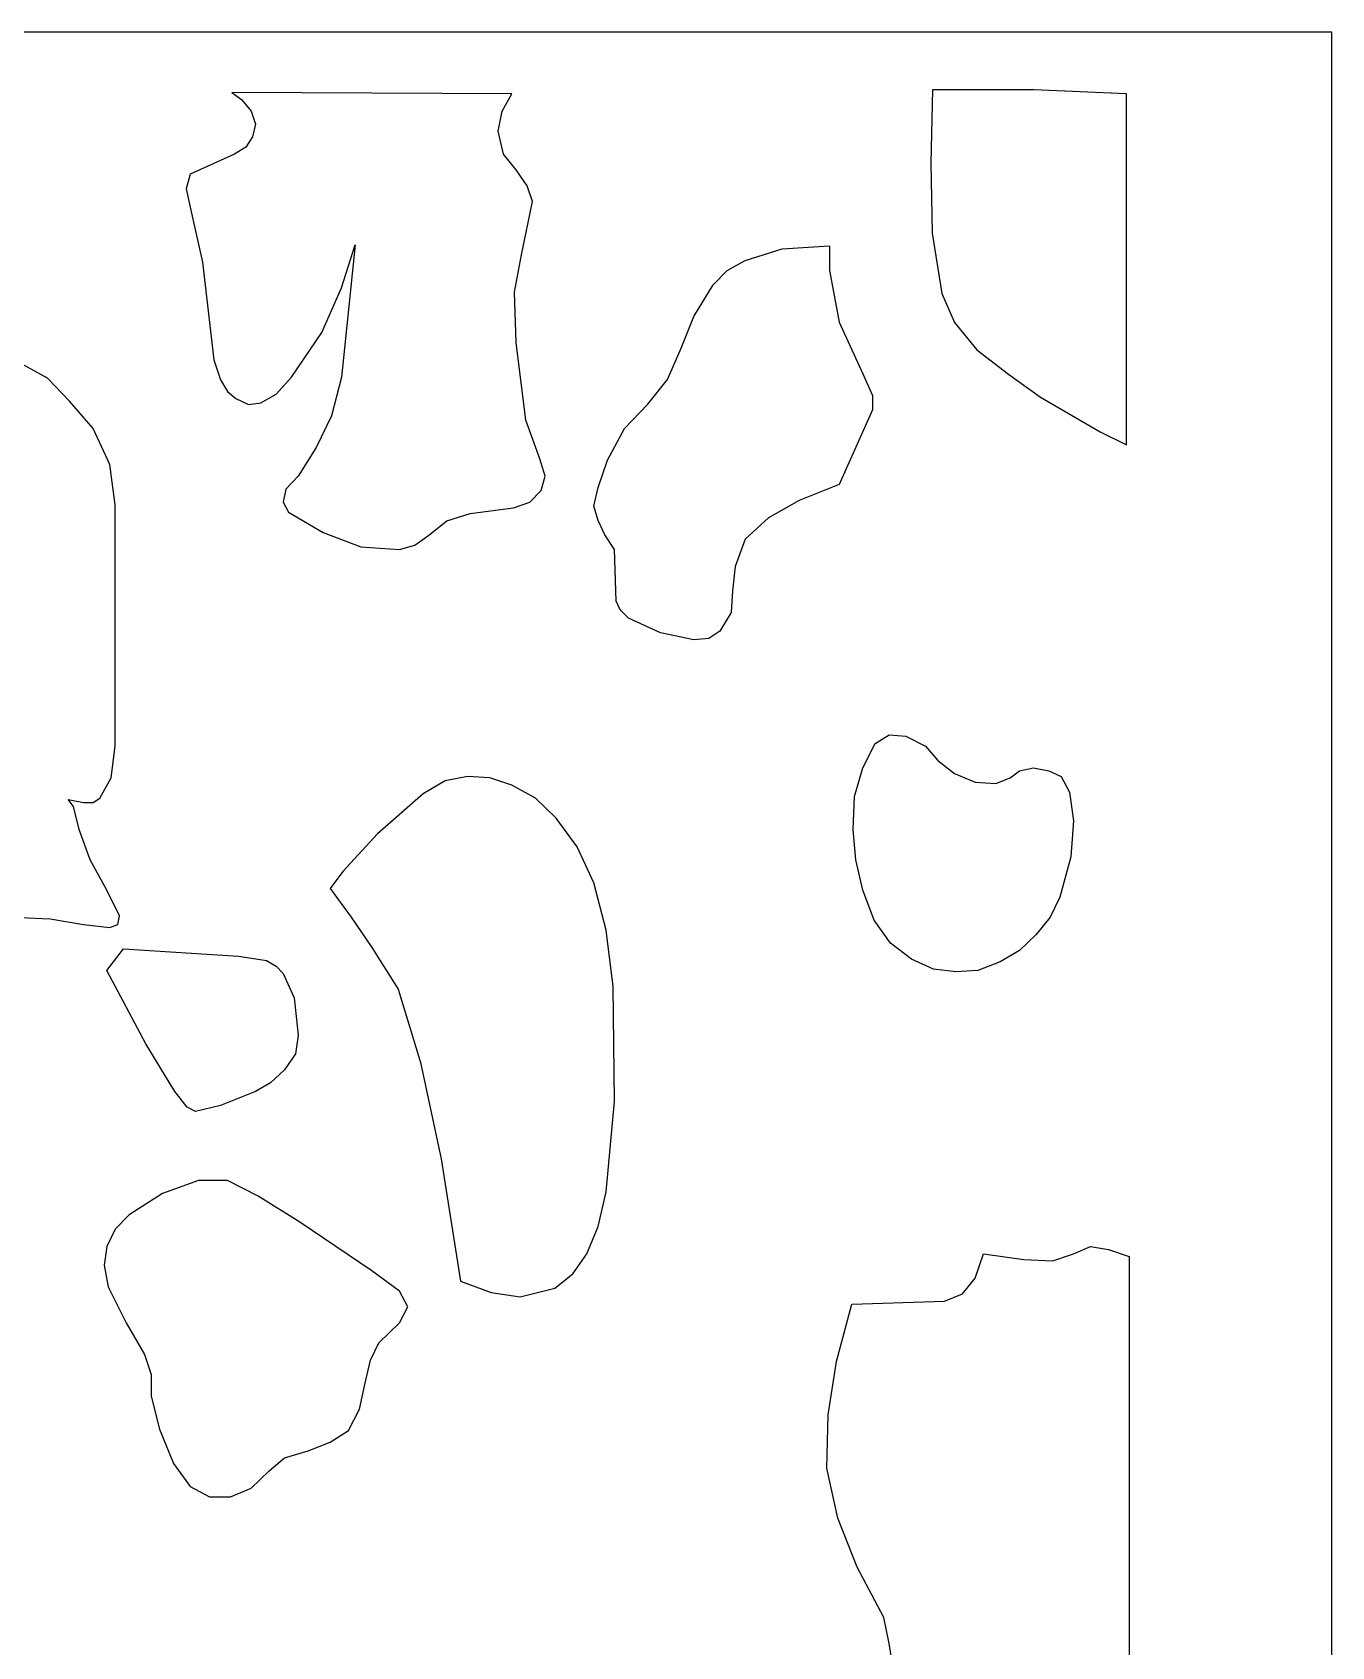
# Model space of a CAD drawing. Header units: centimetres. Extents: x -1.43 to 1.43, y -4.33 to 4.33.
# Drawn here: x 0.444 to 1.428, y 3.109 to 4.331 of the extents above; entities that cross this region are included whole.
import ezdxf

# ---------------------------------------------------------------- set-up
doc = ezdxf.new("R2010")
doc.units = ezdxf.units.CM
doc.header["$MEASUREMENT"] = 0
doc.layers.add('Layer 1', color=7, linetype='Continuous')

msp = doc.modelspace()

# ---------------------------------------------------------------- linework, layer by layer
at = {"layer": 'Layer 1', "color": 142}
for points, knots in [([(1.42781, -4.33099), (1.42781, -4.33099), (-1.42782, -4.33143), (-1.42782, -4.33143), (-1.42782, -4.33143), (-1.42782, -4.33143), (-1.42782, 4.33143), (-1.42782, 4.33143), (-1.42782, 4.33143), (-1.42782, 4.33143), (1.42781, 4.33143), (1.42781, 4.33143), (1.42781, 4.33143), (1.42781, 4.33143), (1.42781, -4.33099), (1.42781, -4.33099)], [0, 0, 0, 0, 0.2, 0.2, 0.2, 0.2, 0.4, 0.4, 0.4, 0.4, 0.6, 0.6, 0.6, 0.6, 1, 1, 1, 1]), ([(0.64505, 3.99512), (0.64505, 3.99512), (0.65869, 4.01695), (0.65869, 4.01695), (0.65869, 4.01695), (0.65869, 4.01695), (0.67027, 4.04092), (0.67027, 4.04092), (0.67027, 4.04092), (0.67027, 4.04092), (0.67773, 4.0703), (0.67773, 4.0703), (0.67773, 4.0703), (0.67773, 4.0703), (0.6882, 4.17051), (0.6882, 4.17051), (0.6882, 4.17051), (0.6882, 4.17051), (0.67773, 4.13784), (0.67773, 4.13784), (0.67773, 4.13784), (0.67773, 4.13784), (0.66298, 4.10403), (0.66298, 4.10403), (0.66298, 4.10403), (0.66298, 4.10403), (0.63981, 4.0703), (0.63981, 4.0703), (0.63981, 4.0703), (0.63981, 4.0703), (0.62823, 4.05725), (0.62823, 4.05725), (0.62823, 4.05725), (0.62823, 4.05725), (0.61665, 4.05068), (0.61665, 4.05068), (0.61665, 4.05068), (0.61665, 4.05068), (0.60729, 4.04962), (0.60729, 4.04962), (0.60729, 4.04962), (0.60729, 4.04962), (0.59777, 4.05397), (0.59777, 4.05397), (0.59777, 4.05397), (0.59777, 4.05397), (0.59143, 4.05938), (0.59143, 4.05938), (0.59143, 4.05938), (0.59143, 4.05938), (0.58619, 4.06808), (0.58619, 4.06808), (0.58619, 4.06808), (0.58619, 4.06808), (0.58096, 4.08335), (0.58096, 4.08335), (0.58096, 4.08335), (0.58096, 4.08335), (0.57255, 4.15737), (0.57255, 4.15737), (0.57255, 4.15737), (0.57255, 4.15737), (0.56414, 4.19447), (0.56414, 4.19447), (0.56414, 4.19447), (0.56414, 4.19447), (0.56001, 4.21293), (0.56001, 4.21293), (0.56001, 4.21293), (0.56001, 4.21293), (0.56319, 4.22385), (0.56319, 4.22385), (0.56319, 4.22385), (0.56319, 4.22385), (0.59682, 4.23912), (0.59682, 4.23912), (0.59682, 4.23912), (0.59682, 4.23912), (0.60523, 4.24453), (0.60523, 4.24453), (0.60523, 4.24453), (0.60523, 4.24453), (0.61046, 4.25216), (0.61046, 4.25216), (0.61046, 4.25216), (0.61046, 4.25216), (0.61253, 4.26193), (0.61253, 4.26193), (0.61253, 4.26193), (0.61253, 4.26193), (0.60935, 4.27178), (0.60935, 4.27178), (0.60935, 4.27178), (0.60935, 4.27178), (0.60206, 4.28048), (0.60206, 4.28048), (0.60206, 4.28048), (0.60206, 4.28048), (0.5946, 4.28589), (0.5946, 4.28589), (0.5946, 4.28589), (0.5946, 4.28589), (0.80687, 4.28483), (0.80687, 4.28483), (0.80687, 4.28483), (0.80687, 4.28483), (0.79957, 4.27178), (0.79957, 4.27178), (0.79957, 4.27178), (0.79957, 4.27178), (0.7964, 4.25651), (0.7964, 4.25651), (0.7964, 4.25651), (0.7964, 4.25651), (0.80052, 4.23912), (0.80052, 4.23912), (0.80052, 4.23912), (0.80052, 4.23912), (0.81004, 4.22713), (0.81004, 4.22713), (0.81004, 4.22713), (0.81004, 4.22713), (0.81845, 4.21515), (0.81845, 4.21515), (0.81845, 4.21515), (0.81845, 4.21515), (0.82257, 4.20317), (0.82257, 4.20317), (0.82257, 4.20317), (0.82257, 4.20317), (0.81416, 4.16287), (0.81416, 4.16287), (0.81416, 4.16287), (0.81416, 4.16287), (0.80893, 4.13456), (0.80893, 4.13456), (0.80893, 4.13456), (0.80893, 4.13456), (0.81004, 4.09639), (0.81004, 4.09639), (0.81004, 4.09639), (0.81004, 4.09639), (0.81734, 4.03763), (0.81734, 4.03763), (0.81734, 4.03763), (0.81734, 4.03763), (0.82797, 4.00826), (0.82797, 4.00826), (0.82797, 4.00826), (0.82797, 4.00826), (0.83209, 3.99512), (0.83209, 3.99512), (0.83209, 3.99512), (0.83209, 3.99512), (0.82892, 3.98429), (0.82892, 3.98429), (0.82892, 3.98429), (0.82892, 3.98429), (0.82051, 3.97559), (0.82051, 3.97559), (0.82051, 3.97559), (0.82051, 3.97559), (0.80798, 3.97124), (0.80798, 3.97124), (0.80798, 3.97124), (0.80798, 3.97124), (0.7753, 3.96689), (0.7753, 3.96689), (0.7753, 3.96689), (0.7753, 3.96689), (0.75753, 3.96139), (0.75753, 3.96139), (0.75753, 3.96139), (0.75753, 3.96139), (0.74388, 3.95047), (0.74388, 3.95047), (0.74388, 3.95047), (0.74388, 3.95047), (0.73341, 3.94293), (0.73341, 3.94293), (0.73341, 3.94293), (0.73341, 3.94293), (0.72183, 3.93964), (0.72183, 3.93964), (0.72183, 3.93964), (0.72183, 3.93964), (0.69233, 3.94177), (0.69233, 3.94177), (0.69233, 3.94177), (0.69233, 3.94177), (0.66393, 3.95269), (0.66393, 3.95269), (0.66393, 3.95269), (0.66393, 3.95269), (0.63775, 3.96796), (0.63775, 3.96796), (0.63775, 3.96796), (0.63775, 3.96796), (0.63347, 3.97559), (0.63347, 3.97559), (0.63347, 3.97559), (0.63347, 3.97559), (0.63569, 3.98536), (0.63569, 3.98536), (0.63569, 3.98536), (0.63569, 3.98536), (0.64505, 3.99512), (0.64505, 3.99512)], [0, 0, 0, 0, 0.0188679, 0.0188679, 0.0188679, 0.0188679, 0.0377358, 0.0377358, 0.0377358, 0.0377358, 0.0566038, 0.0566038, 0.0566038, 0.0566038, 0.0754717, 0.0754717, 0.0754717, 0.0754717, 0.0943396, 0.0943396, 0.0943396, 0.0943396, 0.1132075, 0.1132075, 0.1132075, 0.1132075, 0.1320755, 0.1320755, 0.1320755, 0.1320755, 0.1509434, 0.1509434, 0.1509434, 0.1509434, 0.1698113, 0.1698113, 0.1698113, 0.1698113, 0.1886792, 0.1886792, 0.1886792, 0.1886792, 0.2075472, 0.2075472, 0.2075472, 0.2075472, 0.2264151, 0.2264151, 0.2264151, 0.2264151, 0.245283, 0.245283, 0.245283, 0.245283, 0.2641509, 0.2641509, 0.2641509, 0.2641509, 0.2830189, 0.2830189, 0.2830189, 0.2830189, 0.3018868, 0.3018868, 0.3018868, 0.3018868, 0.3207547, 0.3207547, 0.3207547, 0.3207547, 0.3396226, 0.3396226, 0.3396226, 0.3396226, 0.3584906, 0.3584906, 0.3584906, 0.3584906, 0.3773585, 0.3773585, 0.3773585, 0.3773585, 0.3962264, 0.3962264, 0.3962264, 0.3962264, 0.4150943, 0.4150943, 0.4150943, 0.4150943, 0.4339623, 0.4339623, 0.4339623, 0.4339623, 0.4528302, 0.4528302, 0.4528302, 0.4528302, 0.4716981, 0.4716981, 0.4716981, 0.4716981, 0.490566, 0.490566, 0.490566, 0.490566, 0.509434, 0.509434, 0.509434, 0.509434, 0.5283019, 0.5283019, 0.5283019, 0.5283019, 0.5471698, 0.5471698, 0.5471698, 0.5471698, 0.5660377, 0.5660377, 0.5660377, 0.5660377, 0.5849057, 0.5849057, 0.5849057, 0.5849057, 0.6037736, 0.6037736, 0.6037736, 0.6037736, 0.6226415, 0.6226415, 0.6226415, 0.6226415, 0.6415094, 0.6415094, 0.6415094, 0.6415094, 0.6603774, 0.6603774, 0.6603774, 0.6603774, 0.6792453, 0.6792453, 0.6792453, 0.6792453, 0.6981132, 0.6981132, 0.6981132, 0.6981132, 0.7169811, 0.7169811, 0.7169811, 0.7169811, 0.7358491, 0.7358491, 0.7358491, 0.7358491, 0.754717, 0.754717, 0.754717, 0.754717, 0.7735849, 0.7735849, 0.7735849, 0.7735849, 0.7924528, 0.7924528, 0.7924528, 0.7924528, 0.8113208, 0.8113208, 0.8113208, 0.8113208, 0.8301887, 0.8301887, 0.8301887, 0.8301887, 0.8490566, 0.8490566, 0.8490566, 0.8490566, 0.8679245, 0.8679245, 0.8679245, 0.8679245, 0.8867925, 0.8867925, 0.8867925, 0.8867925, 0.9056604, 0.9056604, 0.9056604, 0.9056604, 0.9245283, 0.9245283, 0.9245283, 0.9245283, 0.9433962, 0.9433962, 0.9433962, 0.9433962, 0.9622642, 0.9622642, 0.9622642, 0.9622642, 1, 1, 1, 1]), ([(1.27233, 4.28483), (1.27233, 4.28483), (1.27233, 4.01908), (1.27233, 4.01908), (1.27233, 4.01908), (1.27233, 4.01908), (1.25234, 4.02894), (1.25234, 4.02894), (1.25234, 4.02894), (1.25234, 4.02894), (1.20713, 4.05503), (1.20713, 4.05503), (1.20713, 4.05503), (1.20713, 4.05503), (1.18302, 4.07252), (1.18302, 4.07252), (1.18302, 4.07252), (1.18302, 4.07252), (1.1589, 4.09098), (1.1589, 4.09098), (1.1589, 4.09098), (1.1589, 4.09098), (1.14209, 4.11166), (1.14209, 4.11166), (1.14209, 4.11166), (1.14209, 4.11166), (1.13257, 4.13349), (1.13257, 4.13349), (1.13257, 4.13349), (1.13257, 4.13349), (1.12527, 4.1792), (1.12527, 4.1792), (1.12527, 4.1792), (1.12527, 4.1792), (1.12416, 4.23255), (1.12416, 4.23255), (1.12416, 4.23255), (1.12416, 4.23255), (1.12543, 4.28776), (1.12543, 4.28776), (1.12543, 4.28776), (1.12543, 4.28776), (1.20221, 4.28776), (1.20221, 4.28776), (1.20221, 4.28776), (1.20221, 4.28776), (1.27233, 4.28483), (1.27233, 4.28483)], [0, 0, 0, 0, 0.0769231, 0.0769231, 0.0769231, 0.0769231, 0.1538462, 0.1538462, 0.1538462, 0.1538462, 0.2307692, 0.2307692, 0.2307692, 0.2307692, 0.3076923, 0.3076923, 0.3076923, 0.3076923, 0.3846154, 0.3846154, 0.3846154, 0.3846154, 0.4615385, 0.4615385, 0.4615385, 0.4615385, 0.5384615, 0.5384615, 0.5384615, 0.5384615, 0.6153846, 0.6153846, 0.6153846, 0.6153846, 0.6923077, 0.6923077, 0.6923077, 0.6923077, 0.7692308, 0.7692308, 0.7692308, 0.7692308, 0.8461538, 0.8461538, 0.8461538, 0.8461538, 1, 1, 1, 1]), ([(0.9644, 3.87778), (0.9644, 3.87778), (0.97281, 3.89198), (0.97281, 3.89198), (0.97281, 3.89198), (0.97281, 3.89198), (0.97392, 3.90831), (0.97392, 3.90831), (0.97392, 3.90831), (0.97392, 3.90831), (0.97598, 3.92677), (0.97598, 3.92677), (0.97598, 3.92677), (0.97598, 3.92677), (0.98344, 3.94746), (0.98344, 3.94746), (0.98344, 3.94746), (0.98344, 3.94746), (1.00121, 3.96379), (1.00121, 3.96379), (1.00121, 3.96379), (1.00121, 3.96379), (1.02437, 3.97692), (1.02437, 3.97692), (1.02437, 3.97692), (1.02437, 3.97692), (1.05483, 3.98891), (1.05483, 3.98891), (1.05483, 3.98891), (1.05483, 3.98891), (1.08005, 4.04545), (1.08005, 4.04545), (1.08005, 4.04545), (1.08005, 4.04545), (1.08005, 4.05636), (1.08005, 4.05636), (1.08005, 4.05636), (1.08005, 4.05636), (1.07276, 4.07269), (1.07276, 4.07269), (1.07276, 4.07269), (1.07276, 4.07269), (1.05483, 4.11193), (1.05483, 4.11193), (1.05483, 4.11193), (1.05483, 4.11193), (1.04753, 4.15107), (1.04753, 4.15107), (1.04753, 4.15107), (1.04753, 4.15107), (1.04753, 4.16962), (1.04753, 4.16962), (1.04753, 4.16962), (1.04753, 4.16962), (1.01168, 4.1674), (1.01168, 4.1674), (1.01168, 4.1674), (1.01168, 4.1674), (0.98344, 4.1587), (0.98344, 4.1587), (0.98344, 4.1587), (0.98344, 4.1587), (0.9698, 4.15107), (0.9698, 4.15107), (0.9698, 4.15107), (0.9698, 4.15107), (0.95917, 4.14024), (0.95917, 4.14024), (0.95917, 4.14024), (0.95917, 4.14024), (0.94457, 4.11627), (0.94457, 4.11627), (0.94457, 4.11627), (0.94457, 4.11627), (0.93505, 4.09231), (0.93505, 4.09231), (0.93505, 4.09231), (0.93505, 4.09231), (0.92458, 4.06834), (0.92458, 4.06834), (0.92458, 4.06834), (0.92458, 4.06834), (0.90983, 4.04988), (0.90983, 4.04988), (0.90983, 4.04988), (0.90983, 4.04988), (0.89206, 4.03133), (0.89206, 4.03133), (0.89206, 4.03133), (0.89206, 4.03133), (0.87937, 4.00737), (0.87937, 4.00737), (0.87937, 4.00737), (0.87937, 4.00737), (0.87207, 3.98669), (0.87207, 3.98669), (0.87207, 3.98669), (0.87207, 3.98669), (0.8689, 3.97249), (0.8689, 3.97249), (0.8689, 3.97249), (0.8689, 3.97249), (0.87207, 3.96166), (0.87207, 3.96166), (0.87207, 3.96166), (0.87207, 3.96166), (0.87731, 3.95074), (0.87731, 3.95074), (0.87731, 3.95074), (0.87731, 3.95074), (0.8846, 3.93982), (0.8846, 3.93982), (0.8846, 3.93982), (0.8846, 3.93982), (0.88571, 3.90068), (0.88571, 3.90068), (0.88571, 3.90068), (0.88571, 3.90068), (0.88889, 3.89411), (0.88889, 3.89411), (0.88889, 3.89411), (0.88889, 3.89411), (0.89507, 3.88763), (0.89507, 3.88763), (0.89507, 3.88763), (0.89507, 3.88763), (0.91935, 3.87671), (0.91935, 3.87671), (0.91935, 3.87671), (0.91935, 3.87671), (0.94457, 3.8713), (0.94457, 3.8713), (0.94457, 3.8713), (0.94457, 3.8713), (0.95599, 3.87237), (0.95599, 3.87237), (0.95599, 3.87237), (0.95599, 3.87237), (0.9644, 3.87778), (0.9644, 3.87778)], [0, 0, 0, 0, 0.0277778, 0.0277778, 0.0277778, 0.0277778, 0.0555556, 0.0555556, 0.0555556, 0.0555556, 0.0833333, 0.0833333, 0.0833333, 0.0833333, 0.1111111, 0.1111111, 0.1111111, 0.1111111, 0.1388889, 0.1388889, 0.1388889, 0.1388889, 0.1666667, 0.1666667, 0.1666667, 0.1666667, 0.1944444, 0.1944444, 0.1944444, 0.1944444, 0.2222222, 0.2222222, 0.2222222, 0.2222222, 0.25, 0.25, 0.25, 0.25, 0.2777778, 0.2777778, 0.2777778, 0.2777778, 0.3055556, 0.3055556, 0.3055556, 0.3055556, 0.3333333, 0.3333333, 0.3333333, 0.3333333, 0.3611111, 0.3611111, 0.3611111, 0.3611111, 0.3888889, 0.3888889, 0.3888889, 0.3888889, 0.4166667, 0.4166667, 0.4166667, 0.4166667, 0.4444444, 0.4444444, 0.4444444, 0.4444444, 0.4722222, 0.4722222, 0.4722222, 0.4722222, 0.5, 0.5, 0.5, 0.5, 0.5277778, 0.5277778, 0.5277778, 0.5277778, 0.5555556, 0.5555556, 0.5555556, 0.5555556, 0.5833333, 0.5833333, 0.5833333, 0.5833333, 0.6111111, 0.6111111, 0.6111111, 0.6111111, 0.6388889, 0.6388889, 0.6388889, 0.6388889, 0.6666667, 0.6666667, 0.6666667, 0.6666667, 0.6944444, 0.6944444, 0.6944444, 0.6944444, 0.7222222, 0.7222222, 0.7222222, 0.7222222, 0.75, 0.75, 0.75, 0.75, 0.7777778, 0.7777778, 0.7777778, 0.7777778, 0.8055556, 0.8055556, 0.8055556, 0.8055556, 0.8333333, 0.8333333, 0.8333333, 0.8333333, 0.8611111, 0.8611111, 0.8611111, 0.8611111, 0.8888889, 0.8888889, 0.8888889, 0.8888889, 0.9166667, 0.9166667, 0.9166667, 0.9166667, 0.9444444, 0.9444444, 0.9444444, 0.9444444, 1, 1, 1, 1]), ([(0.32681, 3.82444), (0.32681, 3.82444), (0.31729, 3.83748), (0.31729, 3.83748), (0.31729, 3.83748), (0.31729, 3.83748), (0.30571, 3.84618), (0.30571, 3.84618), (0.30571, 3.84618), (0.30571, 3.84618), (0.28048, 3.85603), (0.28048, 3.85603), (0.28048, 3.85603), (0.28048, 3.85603), (0.25954, 3.86802), (0.25954, 3.86802), (0.25954, 3.86802), (0.25954, 3.86802), (0.25208, 3.87884), (0.25208, 3.87884), (0.25208, 3.87884), (0.25208, 3.87884), (0.24796, 3.89411), (0.24796, 3.89411), (0.24796, 3.89411), (0.24796, 3.89411), (0.25113, 3.91808), (0.25113, 3.91808), (0.25113, 3.91808), (0.25113, 3.91808), (0.2616, 3.94967), (0.2616, 3.94967), (0.2616, 3.94967), (0.2616, 3.94967), (0.29635, 4.02157), (0.29635, 4.02157), (0.29635, 4.02157), (0.29635, 4.02157), (0.34981, 4.11086), (0.34981, 4.11086), (0.34981, 4.11086), (0.34981, 4.11086), (0.39296, 4.09772), (0.39296, 4.09772), (0.39296, 4.09772), (0.39296, 4.09772), (0.42755, 4.08468), (0.42755, 4.08468), (0.42755, 4.08468), (0.42755, 4.08468), (0.45499, 4.06941), (0.45499, 4.06941), (0.45499, 4.06941), (0.45499, 4.06941), (0.47181, 4.05201), (0.47181, 4.05201), (0.47181, 4.05201), (0.47181, 4.05201), (0.48958, 4.03133), (0.48958, 4.03133), (0.48958, 4.03133), (0.48958, 4.03133), (0.50227, 4.00408), (0.50227, 4.00408), (0.50227, 4.00408), (0.50227, 4.00408), (0.50639, 3.97364), (0.50639, 3.97364), (0.50639, 3.97364), (0.50639, 3.97364), (0.50639, 3.82222), (0.50639, 3.82222), (0.50639, 3.82222), (0.50639, 3.82222), (0.50639, 3.79071), (0.50639, 3.79071), (0.50639, 3.79071), (0.50639, 3.79071), (0.50322, 3.76674), (0.50322, 3.76674), (0.50322, 3.76674), (0.50322, 3.76674), (0.49481, 3.75148), (0.49481, 3.75148), (0.49481, 3.75148), (0.49481, 3.75148), (0.48958, 3.74819), (0.48958, 3.74819), (0.48958, 3.74819), (0.48958, 3.74819), (0.48228, 3.74819), (0.48228, 3.74819), (0.48228, 3.74819), (0.48228, 3.74819), (0.4707, 3.75041), (0.4707, 3.75041), (0.4707, 3.75041), (0.4707, 3.75041), (0.47482, 3.745), (0.47482, 3.745), (0.47482, 3.745), (0.47482, 3.745), (0.47911, 3.72751), (0.47911, 3.72751), (0.47911, 3.72751), (0.47911, 3.72751), (0.48751, 3.7047), (0.48751, 3.7047), (0.48751, 3.7047), (0.48751, 3.7047), (0.50005, 3.6818), (0.50005, 3.6818), (0.50005, 3.6818), (0.50005, 3.6818), (0.50957, 3.66218), (0.50957, 3.66218), (0.50957, 3.66218), (0.50957, 3.66218), (0.50845, 3.65562), (0.50845, 3.65562), (0.50845, 3.65562), (0.50845, 3.65562), (0.50227, 3.65349), (0.50227, 3.65349), (0.50227, 3.65349), (0.50227, 3.65349), (0.48228, 3.65562), (0.48228, 3.65562), (0.48228, 3.65562), (0.48228, 3.65562), (0.45705, 3.66005), (0.45705, 3.66005), (0.45705, 3.66005), (0.45705, 3.66005), (0.42866, 3.66112), (0.42866, 3.66112), (0.42866, 3.66112), (0.42866, 3.66112), (0.41612, 3.65784), (0.41612, 3.65784), (0.41612, 3.65784), (0.41612, 3.65784), (0.40549, 3.65127), (0.40549, 3.65127), (0.40549, 3.65127), (0.40549, 3.65127), (0.38455, 3.63494), (0.38455, 3.63494), (0.38455, 3.63494), (0.38455, 3.63494), (0.3625, 3.62624), (0.3625, 3.62624), (0.3625, 3.62624), (0.3625, 3.62624), (0.34568, 3.62517), (0.34568, 3.62517), (0.34568, 3.62517), (0.34568, 3.62517), (0.33934, 3.62846), (0.33934, 3.62846), (0.33934, 3.62846), (0.33934, 3.62846), (0.33617, 3.63494), (0.33617, 3.63494), (0.33617, 3.63494), (0.33617, 3.63494), (0.32569, 3.65455), (0.32569, 3.65455), (0.32569, 3.65455), (0.32569, 3.65455), (0.30888, 3.67852), (0.30888, 3.67852), (0.30888, 3.67852), (0.30888, 3.67852), (0.28683, 3.70683), (0.28683, 3.70683), (0.28683, 3.70683), (0.28683, 3.70683), (0.29635, 3.71881), (0.29635, 3.71881), (0.29635, 3.71881), (0.29635, 3.71881), (0.31522, 3.74935), (0.31522, 3.74935), (0.31522, 3.74935), (0.31522, 3.74935), (0.32887, 3.78742), (0.32887, 3.78742), (0.32887, 3.78742), (0.32887, 3.78742), (0.33093, 3.80704), (0.33093, 3.80704), (0.33093, 3.80704), (0.33093, 3.80704), (0.32681, 3.82444), (0.32681, 3.82444)], [0, 0, 0, 0, 0.02, 0.02, 0.02, 0.02, 0.04, 0.04, 0.04, 0.04, 0.06, 0.06, 0.06, 0.06, 0.08, 0.08, 0.08, 0.08, 0.1, 0.1, 0.1, 0.1, 0.12, 0.12, 0.12, 0.12, 0.14, 0.14, 0.14, 0.14, 0.16, 0.16, 0.16, 0.16, 0.18, 0.18, 0.18, 0.18, 0.2, 0.2, 0.2, 0.2, 0.22, 0.22, 0.22, 0.22, 0.24, 0.24, 0.24, 0.24, 0.26, 0.26, 0.26, 0.26, 0.28, 0.28, 0.28, 0.28, 0.3, 0.3, 0.3, 0.3, 0.32, 0.32, 0.32, 0.32, 0.34, 0.34, 0.34, 0.34, 0.36, 0.36, 0.36, 0.36, 0.38, 0.38, 0.38, 0.38, 0.4, 0.4, 0.4, 0.4, 0.42, 0.42, 0.42, 0.42, 0.44, 0.44, 0.44, 0.44, 0.46, 0.46, 0.46, 0.46, 0.48, 0.48, 0.48, 0.48, 0.5, 0.5, 0.5, 0.5, 0.52, 0.52, 0.52, 0.52, 0.54, 0.54, 0.54, 0.54, 0.56, 0.56, 0.56, 0.56, 0.58, 0.58, 0.58, 0.58, 0.6, 0.6, 0.6, 0.6, 0.62, 0.62, 0.62, 0.62, 0.64, 0.64, 0.64, 0.64, 0.66, 0.66, 0.66, 0.66, 0.68, 0.68, 0.68, 0.68, 0.7, 0.7, 0.7, 0.7, 0.72, 0.72, 0.72, 0.72, 0.74, 0.74, 0.74, 0.74, 0.76, 0.76, 0.76, 0.76, 0.78, 0.78, 0.78, 0.78, 0.8, 0.8, 0.8, 0.8, 0.82, 0.82, 0.82, 0.82, 0.84, 0.84, 0.84, 0.84, 0.86, 0.86, 0.86, 0.86, 0.88, 0.88, 0.88, 0.88, 0.9, 0.9, 0.9, 0.9, 0.92, 0.92, 0.92, 0.92, 0.94, 0.94, 0.94, 0.94, 0.96, 0.96, 0.96, 0.96, 1, 1, 1, 1]), ([(1.1094, 3.62952), (1.1094, 3.62952), (1.12622, 3.62189), (1.12622, 3.62189), (1.12622, 3.62189), (1.12622, 3.62189), (1.14304, 3.61976), (1.14304, 3.61976), (1.14304, 3.61976), (1.14304, 3.61976), (1.15985, 3.62082), (1.15985, 3.62082), (1.15985, 3.62082), (1.15985, 3.62082), (1.17667, 3.6273), (1.17667, 3.6273), (1.17667, 3.6273), (1.17667, 3.6273), (1.19142, 3.63609), (1.19142, 3.63609), (1.19142, 3.63609), (1.19142, 3.63609), (1.20396, 3.64807), (1.20396, 3.64807), (1.20396, 3.64807), (1.20396, 3.64807), (1.21459, 3.66112), (1.21459, 3.66112), (1.21459, 3.66112), (1.21459, 3.66112), (1.22188, 3.67639), (1.22188, 3.67639), (1.22188, 3.67639), (1.22188, 3.67639), (1.23029, 3.70683), (1.23029, 3.70683), (1.23029, 3.70683), (1.23029, 3.70683), (1.23235, 3.73408), (1.23235, 3.73408), (1.23235, 3.73408), (1.23235, 3.73408), (1.22918, 3.75583), (1.22918, 3.75583), (1.22918, 3.75583), (1.22918, 3.75583), (1.22299, 3.76781), (1.22299, 3.76781), (1.22299, 3.76781), (1.22299, 3.76781), (1.21348, 3.77216), (1.21348, 3.77216), (1.21348, 3.77216), (1.21348, 3.77216), (1.20189, 3.77438), (1.20189, 3.77438), (1.20189, 3.77438), (1.20189, 3.77438), (1.19142, 3.77216), (1.19142, 3.77216), (1.19142, 3.77216), (1.19142, 3.77216), (1.18413, 3.76674), (1.18413, 3.76674), (1.18413, 3.76674), (1.18413, 3.76674), (1.1735, 3.76239), (1.1735, 3.76239), (1.1735, 3.76239), (1.1735, 3.76239), (1.15779, 3.76346), (1.15779, 3.76346), (1.15779, 3.76346), (1.15779, 3.76346), (1.14209, 3.77003), (1.14209, 3.77003), (1.14209, 3.77003), (1.14209, 3.77003), (1.12939, 3.77979), (1.12939, 3.77979), (1.12939, 3.77979), (1.12939, 3.77979), (1.12003, 3.79071), (1.12003, 3.79071), (1.12003, 3.79071), (1.12003, 3.79071), (1.10528, 3.79834), (1.10528, 3.79834), (1.10528, 3.79834), (1.10528, 3.79834), (1.09259, 3.79941), (1.09259, 3.79941), (1.09259, 3.79941), (1.09259, 3.79941), (1.08212, 3.79284), (1.08212, 3.79284), (1.08212, 3.79284), (1.08212, 3.79284), (1.07276, 3.77438), (1.07276, 3.77438), (1.07276, 3.77438), (1.07276, 3.77438), (1.06641, 3.75254), (1.06641, 3.75254), (1.06641, 3.75254), (1.06641, 3.75254), (1.0653, 3.72751), (1.0653, 3.72751), (1.0653, 3.72751), (1.0653, 3.72751), (1.06736, 3.7047), (1.06736, 3.7047), (1.06736, 3.7047), (1.06736, 3.7047), (1.07276, 3.6818), (1.07276, 3.6818), (1.07276, 3.6818), (1.07276, 3.6818), (1.08117, 3.6589), (1.08117, 3.6589), (1.08117, 3.6589), (1.08117, 3.6589), (1.0937, 3.6415), (1.0937, 3.6415), (1.0937, 3.6415), (1.0937, 3.6415), (1.1094, 3.62952), (1.1094, 3.62952)], [0, 0, 0, 0, 0.030303, 0.030303, 0.030303, 0.030303, 0.0606061, 0.0606061, 0.0606061, 0.0606061, 0.0909091, 0.0909091, 0.0909091, 0.0909091, 0.1212121, 0.1212121, 0.1212121, 0.1212121, 0.1515152, 0.1515152, 0.1515152, 0.1515152, 0.1818182, 0.1818182, 0.1818182, 0.1818182, 0.2121212, 0.2121212, 0.2121212, 0.2121212, 0.2424242, 0.2424242, 0.2424242, 0.2424242, 0.2727273, 0.2727273, 0.2727273, 0.2727273, 0.3030303, 0.3030303, 0.3030303, 0.3030303, 0.3333333, 0.3333333, 0.3333333, 0.3333333, 0.3636364, 0.3636364, 0.3636364, 0.3636364, 0.3939394, 0.3939394, 0.3939394, 0.3939394, 0.4242424, 0.4242424, 0.4242424, 0.4242424, 0.4545455, 0.4545455, 0.4545455, 0.4545455, 0.4848485, 0.4848485, 0.4848485, 0.4848485, 0.5151515, 0.5151515, 0.5151515, 0.5151515, 0.5454545, 0.5454545, 0.5454545, 0.5454545, 0.5757576, 0.5757576, 0.5757576, 0.5757576, 0.6060606, 0.6060606, 0.6060606, 0.6060606, 0.6363636, 0.6363636, 0.6363636, 0.6363636, 0.6666667, 0.6666667, 0.6666667, 0.6666667, 0.6969697, 0.6969697, 0.6969697, 0.6969697, 0.7272727, 0.7272727, 0.7272727, 0.7272727, 0.7575758, 0.7575758, 0.7575758, 0.7575758, 0.7878788, 0.7878788, 0.7878788, 0.7878788, 0.8181818, 0.8181818, 0.8181818, 0.8181818, 0.8484848, 0.8484848, 0.8484848, 0.8484848, 0.8787879, 0.8787879, 0.8787879, 0.8787879, 0.9090909, 0.9090909, 0.9090909, 0.9090909, 0.9393939, 0.9393939, 0.9393939, 0.9393939, 1, 1, 1, 1]), ([(0.768, 3.38561), (0.768, 3.38561), (0.75324, 3.47819), (0.75324, 3.47819), (0.75324, 3.47819), (0.75324, 3.47819), (0.73754, 3.55115), (0.73754, 3.55115), (0.73754, 3.55115), (0.73754, 3.55115), (0.72072, 3.60662), (0.72072, 3.60662), (0.72072, 3.60662), (0.72072, 3.60662), (0.70073, 3.63822), (0.70073, 3.63822), (0.70073, 3.63822), (0.70073, 3.63822), (0.68503, 3.66112), (0.68503, 3.66112), (0.68503, 3.66112), (0.68503, 3.66112), (0.66932, 3.68287), (0.66932, 3.68287), (0.66932, 3.68287), (0.66932, 3.68287), (0.67868, 3.69591), (0.67868, 3.69591), (0.67868, 3.69591), (0.67868, 3.69591), (0.70502, 3.72423), (0.70502, 3.72423), (0.70502, 3.72423), (0.70502, 3.72423), (0.7396, 3.75476), (0.7396, 3.75476), (0.7396, 3.75476), (0.7396, 3.75476), (0.75642, 3.76452), (0.75642, 3.76452), (0.75642, 3.76452), (0.75642, 3.76452), (0.77323, 3.76781), (0.77323, 3.76781), (0.77323, 3.76781), (0.77323, 3.76781), (0.79005, 3.76674), (0.79005, 3.76674), (0.79005, 3.76674), (0.79005, 3.76674), (0.80687, 3.76124), (0.80687, 3.76124), (0.80687, 3.76124), (0.80687, 3.76124), (0.82479, 3.75148), (0.82479, 3.75148), (0.82479, 3.75148), (0.82479, 3.75148), (0.8405, 3.73621), (0.8405, 3.73621), (0.8405, 3.73621), (0.8405, 3.73621), (0.85621, 3.71446), (0.85621, 3.71446), (0.85621, 3.71446), (0.85621, 3.71446), (0.8689, 3.68721), (0.8689, 3.68721), (0.8689, 3.68721), (0.8689, 3.68721), (0.87826, 3.65127), (0.87826, 3.65127), (0.87826, 3.65127), (0.87826, 3.65127), (0.88365, 3.60884), (0.88365, 3.60884), (0.88365, 3.60884), (0.88365, 3.60884), (0.8846, 3.52168), (0.8846, 3.52168), (0.8846, 3.52168), (0.8846, 3.52168), (0.87826, 3.45316), (0.87826, 3.45316), (0.87826, 3.45316), (0.87826, 3.45316), (0.87207, 3.42697), (0.87207, 3.42697), (0.87207, 3.42697), (0.87207, 3.42697), (0.86366, 3.40629), (0.86366, 3.40629), (0.86366, 3.40629), (0.86366, 3.40629), (0.85303, 3.39103), (0.85303, 3.39103), (0.85303, 3.39103), (0.85303, 3.39103), (0.83939, 3.3802), (0.83939, 3.3802), (0.83939, 3.3802), (0.83939, 3.3802), (0.81321, 3.37363), (0.81321, 3.37363), (0.81321, 3.37363), (0.81321, 3.37363), (0.79116, 3.37691), (0.79116, 3.37691), (0.79116, 3.37691), (0.79116, 3.37691), (0.768, 3.38561), (0.768, 3.38561)], [0, 0, 0, 0, 0.0344828, 0.0344828, 0.0344828, 0.0344828, 0.0689655, 0.0689655, 0.0689655, 0.0689655, 0.1034483, 0.1034483, 0.1034483, 0.1034483, 0.137931, 0.137931, 0.137931, 0.137931, 0.1724138, 0.1724138, 0.1724138, 0.1724138, 0.2068966, 0.2068966, 0.2068966, 0.2068966, 0.2413793, 0.2413793, 0.2413793, 0.2413793, 0.2758621, 0.2758621, 0.2758621, 0.2758621, 0.3103448, 0.3103448, 0.3103448, 0.3103448, 0.3448276, 0.3448276, 0.3448276, 0.3448276, 0.3793103, 0.3793103, 0.3793103, 0.3793103, 0.4137931, 0.4137931, 0.4137931, 0.4137931, 0.4482759, 0.4482759, 0.4482759, 0.4482759, 0.4827586, 0.4827586, 0.4827586, 0.4827586, 0.5172414, 0.5172414, 0.5172414, 0.5172414, 0.5517241, 0.5517241, 0.5517241, 0.5517241, 0.5862069, 0.5862069, 0.5862069, 0.5862069, 0.6206897, 0.6206897, 0.6206897, 0.6206897, 0.6551724, 0.6551724, 0.6551724, 0.6551724, 0.6896552, 0.6896552, 0.6896552, 0.6896552, 0.7241379, 0.7241379, 0.7241379, 0.7241379, 0.7586207, 0.7586207, 0.7586207, 0.7586207, 0.7931034, 0.7931034, 0.7931034, 0.7931034, 0.8275862, 0.8275862, 0.8275862, 0.8275862, 0.862069, 0.862069, 0.862069, 0.862069, 0.8965517, 0.8965517, 0.8965517, 0.8965517, 0.9310345, 0.9310345, 0.9310345, 0.9310345, 1, 1, 1, 1]), ([(0.50005, 3.62082), (0.50005, 3.62082), (0.52955, 3.56526), (0.52955, 3.56526), (0.52955, 3.56526), (0.52955, 3.56526), (0.55161, 3.52931), (0.55161, 3.52931), (0.55161, 3.52931), (0.55161, 3.52931), (0.56097, 3.51733), (0.56097, 3.51733), (0.56097, 3.51733), (0.56097, 3.51733), (0.56731, 3.51413), (0.56731, 3.51413), (0.56731, 3.51413), (0.56731, 3.51413), (0.58619, 3.51848), (0.58619, 3.51848), (0.58619, 3.51848), (0.58619, 3.51848), (0.61253, 3.52931), (0.61253, 3.52931), (0.61253, 3.52931), (0.61253, 3.52931), (0.62411, 3.53588), (0.62411, 3.53588), (0.62411, 3.53588), (0.62411, 3.53588), (0.63458, 3.54564), (0.63458, 3.54564), (0.63458, 3.54564), (0.63458, 3.54564), (0.64299, 3.55763), (0.64299, 3.55763), (0.64299, 3.55763), (0.64299, 3.55763), (0.64505, 3.57183), (0.64505, 3.57183), (0.64505, 3.57183), (0.64505, 3.57183), (0.64188, 3.60014), (0.64188, 3.60014), (0.64188, 3.60014), (0.64188, 3.60014), (0.63347, 3.6186), (0.63347, 3.6186), (0.63347, 3.6186), (0.63347, 3.6186), (0.62823, 3.62411), (0.62823, 3.62411), (0.62823, 3.62411), (0.62823, 3.62411), (0.62093, 3.62846), (0.62093, 3.62846), (0.62093, 3.62846), (0.62093, 3.62846), (0.59983, 3.63174), (0.59983, 3.63174), (0.59983, 3.63174), (0.59983, 3.63174), (0.51274, 3.63715), (0.51274, 3.63715), (0.51274, 3.63715), (0.51274, 3.63715), (0.50005, 3.62082), (0.50005, 3.62082)], [0, 0, 0, 0, 0.0555556, 0.0555556, 0.0555556, 0.0555556, 0.1111111, 0.1111111, 0.1111111, 0.1111111, 0.1666667, 0.1666667, 0.1666667, 0.1666667, 0.2222222, 0.2222222, 0.2222222, 0.2222222, 0.2777778, 0.2777778, 0.2777778, 0.2777778, 0.3333333, 0.3333333, 0.3333333, 0.3333333, 0.3888889, 0.3888889, 0.3888889, 0.3888889, 0.4444444, 0.4444444, 0.4444444, 0.4444444, 0.5, 0.5, 0.5, 0.5, 0.5555556, 0.5555556, 0.5555556, 0.5555556, 0.6111111, 0.6111111, 0.6111111, 0.6111111, 0.6666667, 0.6666667, 0.6666667, 0.6666667, 0.7222222, 0.7222222, 0.7222222, 0.7222222, 0.7777778, 0.7777778, 0.7777778, 0.7777778, 0.8333333, 0.8333333, 0.8333333, 0.8333333, 0.8888889, 0.8888889, 0.8888889, 0.8888889, 1, 1, 1, 1]), ([(0.53368, 3.31487), (0.53368, 3.31487), (0.52844, 3.33005), (0.52844, 3.33005), (0.52844, 3.33005), (0.52844, 3.33005), (0.5148, 3.35401), (0.5148, 3.35401), (0.5148, 3.35401), (0.5148, 3.35401), (0.50116, 3.38126), (0.50116, 3.38126), (0.50116, 3.38126), (0.50116, 3.38126), (0.49798, 3.39759), (0.49798, 3.39759), (0.49798, 3.39759), (0.49798, 3.39759), (0.50005, 3.41171), (0.50005, 3.41171), (0.50005, 3.41171), (0.50005, 3.41171), (0.50639, 3.42484), (0.50639, 3.42484), (0.50639, 3.42484), (0.50639, 3.42484), (0.51686, 3.43567), (0.51686, 3.43567), (0.51686, 3.43567), (0.51686, 3.43567), (0.54209, 3.452), (0.54209, 3.452), (0.54209, 3.452), (0.54209, 3.452), (0.56937, 3.46186), (0.56937, 3.46186), (0.56937, 3.46186), (0.56937, 3.46186), (0.59143, 3.46186), (0.59143, 3.46186), (0.59143, 3.46186), (0.59143, 3.46186), (0.61459, 3.44987), (0.61459, 3.44987), (0.61459, 3.44987), (0.61459, 3.44987), (0.64616, 3.43026), (0.64616, 3.43026), (0.64616, 3.43026), (0.64616, 3.43026), (0.70073, 3.39325), (0.70073, 3.39325), (0.70073, 3.39325), (0.70073, 3.39325), (0.72183, 3.37798), (0.72183, 3.37798), (0.72183, 3.37798), (0.72183, 3.37798), (0.72802, 3.366), (0.72802, 3.366), (0.72802, 3.366), (0.72802, 3.366), (0.72183, 3.35401), (0.72183, 3.35401), (0.72183, 3.35401), (0.72183, 3.35401), (0.70597, 3.33875), (0.70597, 3.33875), (0.70597, 3.33875), (0.70597, 3.33875), (0.69978, 3.3257), (0.69978, 3.3257), (0.69978, 3.3257), (0.69978, 3.3257), (0.6955, 3.30724), (0.6955, 3.30724), (0.6955, 3.30724), (0.6955, 3.30724), (0.69137, 3.28869), (0.69137, 3.28869), (0.69137, 3.28869), (0.69137, 3.28869), (0.68296, 3.27236), (0.68296, 3.27236), (0.68296, 3.27236), (0.68296, 3.27236), (0.66932, 3.26366), (0.66932, 3.26366), (0.66932, 3.26366), (0.66932, 3.26366), (0.6525, 3.25709), (0.6525, 3.25709), (0.6525, 3.25709), (0.6525, 3.25709), (0.63458, 3.25168), (0.63458, 3.25168), (0.63458, 3.25168), (0.63458, 3.25168), (0.623, 3.24191), (0.623, 3.24191), (0.623, 3.24191), (0.623, 3.24191), (0.60935, 3.22878), (0.60935, 3.22878), (0.60935, 3.22878), (0.60935, 3.22878), (0.59365, 3.2223), (0.59365, 3.2223), (0.59365, 3.2223), (0.59365, 3.2223), (0.57778, 3.2223), (0.57778, 3.2223), (0.57778, 3.2223), (0.57778, 3.2223), (0.56319, 3.22993), (0.56319, 3.22993), (0.56319, 3.22993), (0.56319, 3.22993), (0.5505, 3.24733), (0.5505, 3.24733), (0.5505, 3.24733), (0.5505, 3.24733), (0.54003, 3.27342), (0.54003, 3.27342), (0.54003, 3.27342), (0.54003, 3.27342), (0.53368, 3.29854), (0.53368, 3.29854), (0.53368, 3.29854), (0.53368, 3.29854), (0.53368, 3.31487), (0.53368, 3.31487)], [0, 0, 0, 0, 0.0294118, 0.0294118, 0.0294118, 0.0294118, 0.0588235, 0.0588235, 0.0588235, 0.0588235, 0.0882353, 0.0882353, 0.0882353, 0.0882353, 0.1176471, 0.1176471, 0.1176471, 0.1176471, 0.1470588, 0.1470588, 0.1470588, 0.1470588, 0.1764706, 0.1764706, 0.1764706, 0.1764706, 0.2058824, 0.2058824, 0.2058824, 0.2058824, 0.2352941, 0.2352941, 0.2352941, 0.2352941, 0.2647059, 0.2647059, 0.2647059, 0.2647059, 0.2941176, 0.2941176, 0.2941176, 0.2941176, 0.3235294, 0.3235294, 0.3235294, 0.3235294, 0.3529412, 0.3529412, 0.3529412, 0.3529412, 0.3823529, 0.3823529, 0.3823529, 0.3823529, 0.4117647, 0.4117647, 0.4117647, 0.4117647, 0.4411765, 0.4411765, 0.4411765, 0.4411765, 0.4705882, 0.4705882, 0.4705882, 0.4705882, 0.5, 0.5, 0.5, 0.5, 0.5294118, 0.5294118, 0.5294118, 0.5294118, 0.5588235, 0.5588235, 0.5588235, 0.5588235, 0.5882353, 0.5882353, 0.5882353, 0.5882353, 0.6176471, 0.6176471, 0.6176471, 0.6176471, 0.6470588, 0.6470588, 0.6470588, 0.6470588, 0.6764706, 0.6764706, 0.6764706, 0.6764706, 0.7058824, 0.7058824, 0.7058824, 0.7058824, 0.7352941, 0.7352941, 0.7352941, 0.7352941, 0.7647059, 0.7647059, 0.7647059, 0.7647059, 0.7941176, 0.7941176, 0.7941176, 0.7941176, 0.8235294, 0.8235294, 0.8235294, 0.8235294, 0.8529412, 0.8529412, 0.8529412, 0.8529412, 0.8823529, 0.8823529, 0.8823529, 0.8823529, 0.9117647, 0.9117647, 0.9117647, 0.9117647, 0.9411765, 0.9411765, 0.9411765, 0.9411765, 1, 1, 1, 1]), ([(1.2744, 2.95007), (1.2744, 2.95007), (1.2744, 3.40416), (1.2744, 3.40416), (1.2744, 3.40416), (1.2744, 3.40416), (1.25869, 3.40958), (1.25869, 3.40958), (1.25869, 3.40958), (1.25869, 3.40958), (1.24505, 3.41171), (1.24505, 3.41171), (1.24505, 3.41171), (1.24505, 3.41171), (1.23235, 3.40629), (1.23235, 3.40629), (1.23235, 3.40629), (1.23235, 3.40629), (1.21665, 3.40088), (1.21665, 3.40088), (1.21665, 3.40088), (1.21665, 3.40088), (1.1946, 3.40194), (1.1946, 3.40194), (1.1946, 3.40194), (1.1946, 3.40194), (1.16414, 3.40629), (1.16414, 3.40629), (1.16414, 3.40629), (1.16414, 3.40629), (1.15779, 3.38783), (1.15779, 3.38783), (1.15779, 3.38783), (1.15779, 3.38783), (1.14827, 3.37585), (1.14827, 3.37585), (1.14827, 3.37585), (1.14827, 3.37585), (1.13463, 3.37035), (1.13463, 3.37035), (1.13463, 3.37035), (1.13463, 3.37035), (1.06435, 3.36822), (1.06435, 3.36822), (1.06435, 3.36822), (1.06435, 3.36822), (1.05277, 3.32463), (1.05277, 3.32463), (1.05277, 3.32463), (1.05277, 3.32463), (1.04642, 3.28434), (1.04642, 3.28434), (1.04642, 3.28434), (1.04642, 3.28434), (1.04531, 3.24404), (1.04531, 3.24404), (1.04531, 3.24404), (1.04531, 3.24404), (1.05372, 3.20596), (1.05372, 3.20596), (1.05372, 3.20596), (1.05372, 3.20596), (1.06847, 3.16895), (1.06847, 3.16895), (1.06847, 3.16895), (1.06847, 3.16895), (1.08846, 3.13079), (1.08846, 3.13079), (1.08846, 3.13079), (1.08846, 3.13079), (1.09259, 3.11117), (1.09259, 3.11117), (1.09259, 3.11117), (1.09259, 3.11117), (1.09576, 3.09271), (1.09576, 3.09271), (1.09576, 3.09271), (1.09576, 3.09271), (1.09576, 3.07203), (1.09576, 3.07203), (1.09576, 3.07203), (1.09576, 3.07203), (1.09053, 3.05241), (1.09053, 3.05241), (1.09053, 3.05241), (1.09053, 3.05241), (1.08323, 3.0328), (1.08323, 3.0328), (1.08323, 3.0328), (1.08323, 3.0328), (1.07482, 3.01753), (1.07482, 3.01753), (1.07482, 3.01753), (1.07482, 3.01753), (1.07165, 3.0067), (1.07165, 3.0067), (1.07165, 3.0067), (1.07165, 3.0067), (1.07482, 3.00235), (1.07482, 3.00235), (1.07482, 3.00235), (1.07482, 3.00235), (1.08212, 3.00013), (1.08212, 3.00013), (1.08212, 3.00013), (1.08212, 3.00013), (1.10639, 2.998), (1.10639, 2.998), (1.10639, 2.998), (1.10639, 2.998), (1.1378, 2.99472), (1.1378, 2.99472), (1.1378, 2.99472), (1.1378, 2.99472), (1.16414, 2.98922), (1.16414, 2.98922), (1.16414, 2.98922), (1.16414, 2.98922), (1.22712, 2.96206), (1.22712, 2.96206), (1.22712, 2.96206), (1.22712, 2.96206), (1.25869, 2.95114), (1.25869, 2.95114), (1.25869, 2.95114), (1.25869, 2.95114), (1.2744, 2.95007), (1.2744, 2.95007)], [0, 0, 0, 0, 0.030303, 0.030303, 0.030303, 0.030303, 0.0606061, 0.0606061, 0.0606061, 0.0606061, 0.0909091, 0.0909091, 0.0909091, 0.0909091, 0.1212121, 0.1212121, 0.1212121, 0.1212121, 0.1515152, 0.1515152, 0.1515152, 0.1515152, 0.1818182, 0.1818182, 0.1818182, 0.1818182, 0.2121212, 0.2121212, 0.2121212, 0.2121212, 0.2424242, 0.2424242, 0.2424242, 0.2424242, 0.2727273, 0.2727273, 0.2727273, 0.2727273, 0.3030303, 0.3030303, 0.3030303, 0.3030303, 0.3333333, 0.3333333, 0.3333333, 0.3333333, 0.3636364, 0.3636364, 0.3636364, 0.3636364, 0.3939394, 0.3939394, 0.3939394, 0.3939394, 0.4242424, 0.4242424, 0.4242424, 0.4242424, 0.4545455, 0.4545455, 0.4545455, 0.4545455, 0.4848485, 0.4848485, 0.4848485, 0.4848485, 0.5151515, 0.5151515, 0.5151515, 0.5151515, 0.5454545, 0.5454545, 0.5454545, 0.5454545, 0.5757576, 0.5757576, 0.5757576, 0.5757576, 0.6060606, 0.6060606, 0.6060606, 0.6060606, 0.6363636, 0.6363636, 0.6363636, 0.6363636, 0.6666667, 0.6666667, 0.6666667, 0.6666667, 0.6969697, 0.6969697, 0.6969697, 0.6969697, 0.7272727, 0.7272727, 0.7272727, 0.7272727, 0.7575758, 0.7575758, 0.7575758, 0.7575758, 0.7878788, 0.7878788, 0.7878788, 0.7878788, 0.8181818, 0.8181818, 0.8181818, 0.8181818, 0.8484848, 0.8484848, 0.8484848, 0.8484848, 0.8787879, 0.8787879, 0.8787879, 0.8787879, 0.9090909, 0.9090909, 0.9090909, 0.9090909, 0.9393939, 0.9393939, 0.9393939, 0.9393939, 1, 1, 1, 1])]:
    msp.add_open_spline(points, degree=3, knots=knots, dxfattribs=at)

doc.saveas('drawing.dxf')
